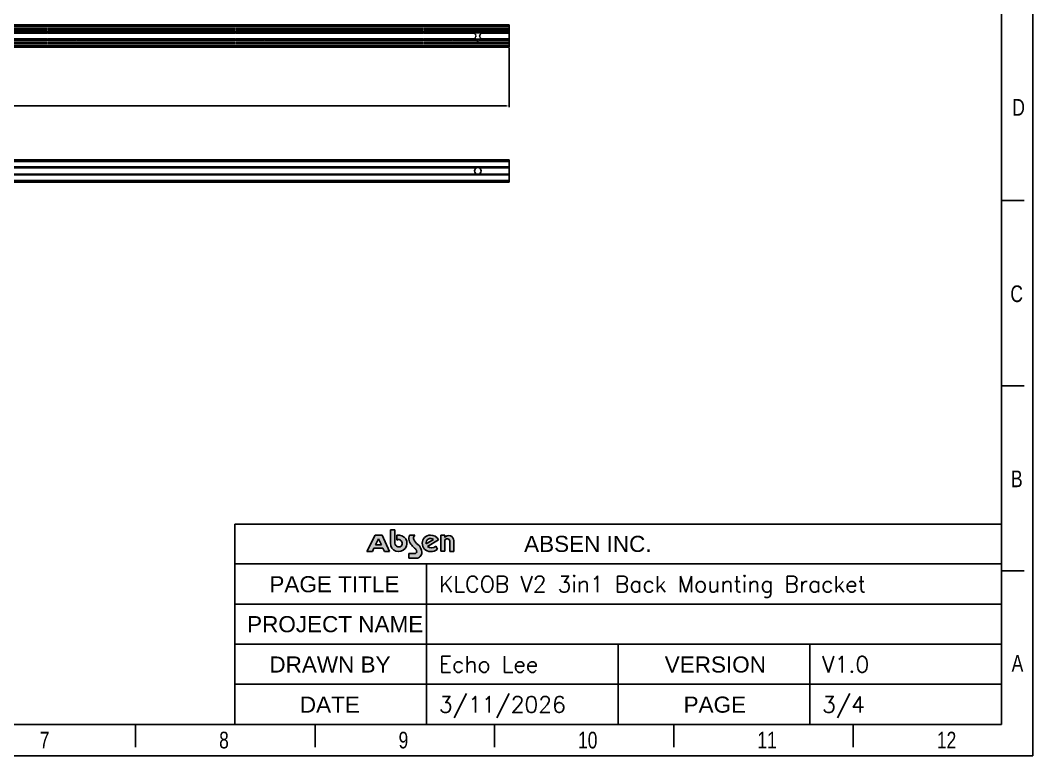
# Model space of a CAD drawing. Header units: millimetres. Extents: x 1927 to 14264, y 1863 to 5555.
# Drawn here: x 7986 to 8898, y 1863 to 2527 of the extents above; entities that cross this region are included whole.
import ezdxf

# ---------------------------------------------------------------- set-up
doc = ezdxf.new("R2010")
doc.units = ezdxf.units.MM
doc.linetypes.add('HIDDEN', pattern=[0.2, 0.1, -0.1])
for name, color, linetype in [('02___PRT_ALL_AXES', 7, 'Continuous'), ('03___PRT_ALL_CURVES', 7, 'Continuous'), ('DEFAULT_2', 8, 'HIDDEN'), ('DIM', 4, 'Continuous'), ('图框', 7, 'Continuous')]:
    doc.layers.add(name, color=color, linetype=linetype)
doc.styles.add('CKSTANDARD', font='arial.ttf')
doc.styles.add('Roamns', font='romans.shx')
doc.styles.get("Standard").update_dxf_attribs({"font": 'arial.ttf'})
doc.dimstyles.new('ISO-25', dxfattribs={"dimtxt": 2.5, "dimasz": 2.5, "dimexe": 1.25, "dimexo": 0.625, "dimtad": 1, "dimtxsty": 'Standard', "dimcen": 2.5, "dimadec": 0, "dimazin": 0, "dimtfac": 1, "dimtmove": 0, "dimatfit": 3, "dimfxl": 1, "dimarcsym": 0})

# ---------------------------------------------------------------- blocks, each defined once
blk = doc.blocks.new('A$C7F980674')
at = {"layer": 'DIM'}
h = blk.add_hatch(color=0, dxfattribs=at)
h.paths.add_polyline_path([(7.072382140899999e-05, 14.43823848652391), (17.54018542246194, 49.09321739150072), (32.43710042510065, 49.09321739150072), (48.55284257268067, 14.43823848652391), (37.85417935127042, 14.43823848652391), (34.52331861507264, 21.47508279329122), (15.18332810379797, 21.47508279329122), (11.78696234113886, 14.43823848652391)])
h.paths.add_polyline_path([(24.94748300875654, 41.70518833840833), (18.4432997739641, 28.22933563047082), (31.32622136492865, 28.22933563047082)], flags=16)
h = blk.add_hatch(color=0, dxfattribs=at)
edge = h.paths.add_edge_path()
edge.add_arc((102.73004367057, 13.90886456904809), 4.008224344635951, 268.9921655110325, 361.5919063077861)
edge.add_arc((99.15354010349256, 13.8520860173212), 7.585044519850372, 1.270112135883178, 51.07851824680055)
edge.add_arc((307.8846824545763, 226.7410586670685), 290.5958996836599, 223.1994758205292, 225.4213170999201, ccw=False)
edge.add_arc((110.0181443910987, 42.41204420301801), 20.20419257147762, 160.1829900287513, 226.2534819823607, ccw=False)
edge.add_line((91.01044081093276, 49.26161368391513), (102.8060160324094, 49.26161368391513))
edge.add_arc((108.2666153697937, 42.83305403733538), 8.434721350051746, 130.3455086857447, 201.7414345435993)
edge.add_arc((128.4138673179259, 54.80693761470138), 31.79540957994945, 208.3500157259416, 232.6470193688833)
edge.add_arc((94.72388420018251, 12.01322233724932), 22.67708241663319, 1.6072526751569853, 50.5832628822302, ccw=False)
edge.add_arc((105.8459691270836, 11.59352122360906), 11.59424323095258, -89.35383752252329, 5.224491977119385, ccw=False)
edge.add_line((105.9767223201925, 1.52956708916e-05), (89.85622180037899, 1.52956708916e-05))
edge.add_line((89.85622180037899, 1.52956708916e-05), (89.85622180037899, 9.9012602990897))
edge.add_line((89.85622180037899, 9.9012602990897), (102.6595425193372, 9.9012602990897))
edge = h.paths.add_edge_path()
edge.add_arc((171.7675726878224, 35.99111448746953), 5.592045124112526, 4.242312034283134, 157.3807249757778)
edge.add_line((166.6056627364887, 38.14184792619381), (166.6056627364887, 14.68336624098083))
edge.add_line((166.6056627364887, 14.68336624098083), (158.2999845909944, 14.68336624098083))
edge.add_line((158.2999845909944, 14.68336624098083), (158.2999845909944, 48.98261023246597))
edge.add_line((158.2999845909944, 48.98261023246597), (166.6056627364887, 48.98261023246597))
edge.add_line((166.6056627364887, 48.98261023246597), (166.6056627364887, 44.54051251930104))
edge.add_arc((175.059291137004, 37.22529775423028), 11.17927547709232, 0.8903209452371925, 139.1292395527885, ccw=False)
edge.add_line((186.2372169588634, 37.39900588159253), (186.2372169588634, 14.59949883442459))
edge.add_line((186.2372169588634, 14.59949883442459), (177.3442962794797, 14.59949883442459))
edge.add_line((177.3442962794797, 14.59949883442459), (177.3442962794797, 36.40478422593151))
edge = h.paths.add_edge_path(flags=16)
edge.add_arc((136.4442843357392, 32.77929143981055), 9.435952450654392, 49.48403791523462, 192.8465811329278)
edge.add_line((127.2445240183151, 30.68129030702039), (142.5744439341942, 39.9527384458579))
edge = h.paths.add_edge_path()
edge.add_arc((138.324037688988, 35.05001054707828), 12.98520101557842, 229.4306864689146, 313.987557062781)
edge.add_line((147.3422875163669, 25.70727992560023), (151.5778032950766, 19.0634939338488))
edge.add_arc((136.8676456241519, 38.39878950785715), 24.29490468469704, 268.4242694583239, 307.2636236800371, ccw=False)
edge.add_arc((136.1995790051587, 31.76485599069565), 17.65178410925637, 90, 269.99999999833244, ccw=False)
edge.add_arc((136.9909520029032, 31.53144809733931), 17.90269153484251, 25.559083157673115, 92.53353593303888, ccw=False)
edge.add_line((153.1417016008636, 39.25541415211593), (129.8788853118894, 25.18619552736891))
at = {"layer": '图框'}
h = blk.add_hatch(color=30, dxfattribs=at)
edge = h.paths.add_edge_path(flags=0)
edge.add_line((64.32187787050498, 49.15013919285958), (64.32187787050498, 38.7695952337333))
edge.add_arc((68.06519958705758, 31.86908890660379), 7.850442347056839, -179.99999999998067, 118.47852907585141, ccw=False)
edge.add_line((60.21475723999902, 31.86908890659288), (60.21475723999902, 60.55619218834499))
edge.add_line((60.21475723999902, 60.55619218834545), (50.38336833377252, 60.55619218834545))
edge.add_line((50.38336833377252, 60.55619218834545), (50.38336833377252, 31.86908890659334))
edge.add_arc((68.06519958705758, 31.86908890660379), 17.6818312532899, 180.0000000000095, 462.2222539588729)
at = {"layer": '图框', "color": 7, "linetype": 'Continuous'}
for p, q in [((7.072382140899999e-05, 14.43823848652391), (17.54018542246194, 49.09321739150072)), ((17.54018542246194, 49.09321739150072), (32.43710042510065, 49.09321739150072)), ((32.43710042510065, 49.09321739150072), (48.55284257268067, 14.43823848652391)), ((91.01044081093276, 49.26161368391513), (102.8060160324094, 49.26161368391513)), ((158.2999845909944, 48.98261023246597), (166.6056627364887, 48.98261023246597)), ((158.2999845909944, 14.68336624098083), (158.2999845909944, 48.98261023246597)), ((166.6056627364887, 48.98261023246597), (166.6056627364887, 44.54051251930104)), ((24.94748300875654, 41.70518833840833), (18.4432997739641, 28.22933563047082)), ((18.4432997739641, 28.22933563047082), (31.32622136492865, 28.22933563047082)), ((31.32622136492865, 28.22933563047082), (24.94748300875654, 41.70518833840833)), ((127.2445240183151, 30.68129030702039), (142.5744439341942, 39.9527384458579)), ((153.1417016008636, 39.25541415211593), (129.8788853118894, 25.18619552736891)), ((147.3422875163669, 25.70727992560023), (151.5778032950766, 19.0634939338488)), ((166.6056627364887, 38.14184792619381), (166.6056627364887, 14.68336624098083)), ((177.3442962794797, 14.59949883442459), (177.3442962794797, 36.40478422593151)), ((186.2372169588634, 37.39900588159253), (186.2372169588634, 14.59949883442459)), ((11.78696234113886, 14.43823848652391), (7.072382140899999e-05, 14.43823848652391)), ((15.18332810379797, 21.47508279329122), (11.78696234113886, 14.43823848652391)), ((34.52331861507264, 21.47508279329122), (15.18332810379797, 21.47508279329122)), ((37.85417935127042, 14.43823848652391), (34.52331861507264, 21.47508279329122)), ((48.55284257268067, 14.43823848652391), (37.85417935127042, 14.43823848652391)), ((89.85622180037899, 9.9012602990897), (102.6595425193372, 9.9012602990897)), ((89.85622180037899, 1.52956708916e-05), (89.85622180037899, 9.9012602990897)), ((105.9767223201925, 1.52956708916e-05), (89.85622180037899, 1.52956708916e-05)), ((166.6056627364887, 14.68336624098083), (158.2999845909944, 14.68336624098083)), ((186.2372169588634, 14.59949883442459), (177.3442962794797, 14.59949883442459))]:
    blk.add_line(p, q, dxfattribs=at)
at = {"layer": '图框', "color": 30}
for p, q in [((60.21475723999902, 60.55619218834545), (50.38336833377252, 60.55619218834545)), ((50.38336833377252, 60.55619218834545), (50.38336833377252, 31.86908890659288)), ((60.21475723999902, 31.86908890659288), (60.21475723999902, 60.55619218834545)), ((64.32187787050498, 49.15013919285047), (64.32187787050498, 38.76959523373262))]:
    blk.add_line(p, q, dxfattribs=at)
at = {"layer": '图框', "color": 30, "linetype": 'Continuous'}
for p, q in [((50.38336833377252, 60.55619218834545), (60.21475723999902, 60.55619218834545)), ((50.38336833377252, 31.86908890659288), (50.38336833377252, 60.55619218834545)), ((60.21475723999902, 60.55619218834545), (60.21475723999902, 31.86908890659288)), ((64.32187787050498, 38.76959523373262), (64.32187787050498, 49.15013919285047))]:
    blk.add_line(p, q, dxfattribs=at)
at = {"layer": '图框', "color": 30}
for radius, end in [(17.68183125329058, 102.2222539587313), (7.850442347058727, 118.4785290759734)]:
    blk.add_arc((68.06519958705758, 31.86908890660379), radius, 180, end, dxfattribs=at)
at = {"layer": '图框', "color": 30, "linetype": 'Continuous'}
for radius, end in [(17.68183125329058, 102.2222539587313), (7.850442347058727, 118.4785290759734)]:
    blk.add_arc((68.06519958705758, 31.86908890660379), radius, 180, end, dxfattribs=at)
at = {"layer": '图框', "color": 7, "linetype": 'Continuous'}
for centre, radius, start, end in [((110.0181443910987, 42.41204420301801), 20.20419257147762, 160.1829900287512, 226.2534819823607), ((108.2666153697937, 42.83305403733538), 8.434721350051746, 130.3455086857447, 201.7414345435993), ((136.1995790051587, 31.76485599069565), 17.65178410925637, 90, 269.9999999983326), ((136.9909520029032, 31.53144809733931), 17.90269153484251, 25.55908315767311, 92.53353593303889), ((175.059291137004, 37.22529775423028), 11.17927547709232, 0.890320945237155, 139.1292395527885), ((307.8846824545763, 226.7410586670685), 290.5958996836599, 223.1994758205292, 225.4213170999201), ((128.4138673179259, 54.80693761470138), 31.79540957994945, 208.3500157259416, 232.6470193688833), ((94.72388420018251, 12.01322233724932), 22.67708241663319, 1.607252675157019, 50.58326288223009), ((136.4442843357392, 32.77929143981055), 9.435952450654392, 49.48403791523462, 192.8465811329278), ((138.324037688988, 35.05001054707828), 12.98520101557842, 229.4306864689146, 313.987557062781), ((171.7675726878224, 35.99111448746953), 5.592045124112526, 4.242312034283134, 157.3807249757777), ((102.73004367057, 13.90886456904809), 4.008224344635951, 268.9921655110325, 1.591906307786035), ((99.15354010349256, 13.8520860173212), 7.585044519850372, 1.270112135883178, 51.07851824680055), ((105.8459691270836, 11.59352122360906), 11.59424323095258, 270.6461624774767, 5.224491977119398), ((136.8676456241519, 38.39878950785715), 24.29490468469704, 268.4242694583239, 307.2636236800372)]:
    blk.add_arc(centre, radius, start, end, dxfattribs=at)
blk = doc.blocks.new('standard template')
for p, q in [((37811.52914023175, 14517.39703184522), (37408.77739021767, 14517.39703184522)), ((37811.52914023175, 11245.03906297615), (37408.77739021767, 11245.03906297615)), ((23856.97153506272, 8795.713564875037), (37408.778564428, 8795.713564875037)), ((23856.97153506272, 8093.130701303396), (37408.778564428, 8093.130701303396)), ((27245.81191601179, 8093.130701303396), (27245.81191601179, 5254.107439613468)), ((37811.52914023175, 7972.681094107501), (37408.77739021767, 7972.681094107501)), ((23856.97153506272, 7383.374122341703), (37408.778564428, 7383.374122341703)), ((23856.97153506272, 6673.618568779083), (37408.778564428, 6673.618568779083)), ((30632.87504974536, 6673.618568779083), (30632.87504974536, 5254.107522819249)), ((34020.82680708668, 6673.618568779084), (34020.82689442195, 5254.107606046864)), ((23856.97153506272, 5963.863516895812), (37408.778564428, 5963.863516895812)), ((456.3043263761064, 5254.106781508859), (37408.77739021767, 5254.107689274438)), ((22104.21088966208, 4851.355031494943), (22104.21088966208, 5254.106781508859)), ((25275.88092102688, 4851.355031494943), (25275.88092102688, 5254.106781508859)), ((28447.55095239169, 4851.355031494943), (28447.55095239169, 5254.106781508859)), ((31619.22098375725, 4851.355031494943), (31619.22098375725, 5254.106781508859)), ((34790.89101512246, 4851.355031494943), (34790.89101512246, 5254.106781508859))]:
    blk.add_line(p, q)
at = {"color": 7}
for p, q in [((23856.97153506272, 8795.713564875037), (23856.97153506272, 5963.862502516924)), ((28855.9334232351, 8795.71354967167), (31733.56329402495, 8795.71354967167)), ((23856.97036085204, 5963.862847771017), (23856.97036085204, 5254.106781508859))]:
    blk.add_line(p, q, dxfattribs=at)
blk.add_lwpolyline([(37962.56104648763, 4700.323125238685), (-97.47932989458059, 4700.323125238685), (-97.47932989458059, 30879.18687618916), (37962.56104648763, 30879.18687618916)], close=True)
blk.add_lwpolyline([(456.3043263761064, 6673.618914033166), (456.3043263761064, 5963.862847771017), (456.3043263761064, 5254.106781508859), (456.3043263761064, 30225.88892618673), (37408.77739021536, 30225.88892618673), (37408.77739021536, 5254.106781508857)], dxfattribs=at)
at = {"color": 0, "xscale": 8.255519999999997, "yscale": 8.255519999999997, "zscale": 8.255519999999997}
blk.add_blockref('A$C7F980674', (26192.34157000923, 8194.850301169268), dxfattribs=at)
at = {"style": 'CKSTANDARD', "width": 0.75}
for s, p in [('D', (37601.3880426126, 16019.82806064472)), ('C', (37566.68859191013, 12723.38024393472)), ('B', (37578.25507547724, 9450.065394360612)), ('A', (37589.82155904549, 6188.317028351992)), ('7', (20409.10065248676, 4830.398885600231)), ('8', (23580.77068385195, 4830.398885600231)), ('9', (26752.44071521712, 4830.398885600231)), ('10', (29924.11074658232, 4830.398885600231)), ('11', (33095.7807779475, 4830.398885600231)), ('12', (36267.45080931267, 4830.398885600231))]:
    blk.add_text(s, height=294.7531236609044, dxfattribs=at).set_placement(p)
at = {"char_height": 284.520887302088, "attachment_point": 1, "style": 'Roamns'}
for s, insert, width in [('{\\fArial|b0|i0|c0|p34;ABSEN INC.}', (28971.93233673383, 8589.519935694101), 3912.014128152973), ('{\\fArial|b0|i0|c0|p34;PAGE TITLE}', (24469.27002041139, 7876.177268086687), 3912.014128152973), ('{\\fArial|b0|i0|c0|p34;PROJECT NAME}', (24075.34686825149, 7170.007803169789), 3305.733494093198), ('{\\fArial|b0|i0|c0|p34;DRAWN BY}', (24469.27002041139, 6456.665135562374), 3912.014128152973), ('{\\fArial|b0|i0|c0|p34;VERSION}', (31457.34323196745, 6456.665135562374), 3912.014128152973), ('{\\fArial|b0|i0|c0|p34;DATE}', (25007.6770378442, 5746.910083679103), 3912.014128152973), ('{\\fArial|b0|i0|c0|p34;PAGE}', (31790.67484066828, 5746.909612582457), 3912.014128152973)]:
    blk.add_mtext(s, dxfattribs=dict(at, insert=insert, width=width))
at = {"style": 'Roamns'}
for tag, p in [('PAGE_NAME', (27465.9633492592, 7593.658508723252)), ('PROJECT_NAME', (27465.9633492592, 6883.902955160633)), ('DRAWN_NAME', (27465.9633492592, 6174.147903277361)), ('VERSION', (34240.97828400169, 6174.147903277361)), ('SELECT_DATA', (27465.9633492592, 5464.391825995019)), ('PAGE_NUMBER', (34240.97828400169, 5464.391992428408))]:
    blk.add_attdef(tag, p, '', height=284.520887302088, dxfattribs=at)
blk = doc.blocks.new('*D407')
at = {"color": 0, "lineweight": -2, "transparency": 16777216}
for p, q in [((7430.055083500552, 2501.732643467871), (7430.055083500552, 2448.047182377481)), ((8426.555083500552, 2501.732643467871), (8426.555083500552, 2448.047182377481)), ((7432.555083500552, 2449.297182377481), (8424.055083500552, 2449.297182377481))]:
    blk.add_line(p, q, dxfattribs=at)
at = {"color": 0, "transparency": 16777216}
for points in [[(7432.555083500552, 2449.713849044148), (7432.555083500552, 2448.880515710815), (7430.055083500552, 2449.297182377481)], [(8424.055083500552, 2449.713849044148), (8424.055083500552, 2448.880515710815), (8426.555083500552, 2449.297182377481)]]:
    blk.add_solid(points, dxfattribs=at)
at = {"layer": 'Defpoints', "color": 0, "transparency": 16777216}
for p in [(7430.055083500552, 2502.357643467871), (8426.555083500552, 2502.357643467871), (8426.555083500552, 2449.297182377481)]:
    blk.add_point(p, dxfattribs=at)
at = {"color": 0, "transparency": 16777216, "insert": (7928.305083500552, 2451.424569826321), "char_height": 2.5, "attachment_point": 5}
blk.add_mtext('996,5', dxfattribs=at)
blk = doc.blocks.new('ryutj')
at = {"color": 30, "linetype": 'Continuous', "true_color": 0xf26722}
for p, q in [((6005.127994586981, 3076.574726889958), (7001.627994586981, 3076.574726889958)), ((6005.127994586981, 3075.074726889958), (7001.627994586981, 3075.074726889958)), ((7001.627994586981, 3056.574726889958), (7001.627994586981, 3076.574726889958)), ((6005.127994586981, 3070.174726889958), (7001.627994586981, 3070.174726889958)), ((6005.127994586981, 3069.674726889958), (7001.627994586981, 3069.674726889958)), ((7001.627994586981, 3069.414066718158), (6974.39657568318, 3069.414066718158)), ((6005.127994586981, 3063.474726889957), (7001.627994586981, 3063.474726889957)), ((6005.127994586981, 3062.974726889957), (7001.627994586981, 3062.974726889957)), ((6005.127994586981, 3058.074726889958), (7001.627994586981, 3058.074726889958)), ((6005.127994586981, 3056.574726889958), (7001.627994586981, 3056.574726889958)), ((7001.627994586981, 3063.735387061759), (6974.39657568318, 3063.735387061759))]:
    blk.add_line(p, q, dxfattribs=at)
at = {"layer": '02___PRT_ALL_AXES', "color": 30, "linetype": 'Continuous', "true_color": 0xf26722}
for p, q in [((6972.45941349078, 3069.414066718158), (6023.89657568318, 3069.414066718158)), ((6972.45941349078, 3063.735387061759), (6023.89657568318, 3063.735387061759))]:
    blk.add_line(p, q, dxfattribs=at)
blk.add_circle((6973.42799458698, 3066.574726889958), 3, dxfattribs=at)
blk = doc.blocks.new('rsgd')
at = {"color": 30, "linetype": 'Continuous', "true_color": 0xf26722}
for p, q in [((6005.127994586981, 3198.268922319552), (7001.627994586981, 3198.268922319552)), ((6005.127994586981, 3196.768922319552), (7001.627994586981, 3196.768922319552)), ((7001.627994586981, 3178.268922319552), (7001.627994586981, 3198.268922319552)), ((6005.127994586981, 3191.868922319552), (7001.627994586981, 3191.868922319552)), ((6005.127994586981, 3191.368922319552), (7001.627994586981, 3191.368922319552)), ((7001.627994586981, 3191.108262147753), (6005.127994586981, 3191.108262147753)), ((7001.627994586981, 3185.429582491251), (6005.127994586981, 3185.429582491251)), ((6005.127994586981, 3185.168922319552), (7001.627994586981, 3185.168922319552)), ((6005.127994586981, 3184.668922319552), (7001.627994586981, 3184.668922319552)), ((6005.127994586981, 3179.768922319552), (7001.627994586981, 3179.768922319552)), ((6005.127994586981, 3178.268922319552), (7001.627994586981, 3178.268922319552))]:
    blk.add_line(p, q, dxfattribs=at)
at = {"layer": '02___PRT_ALL_AXES', "color": 30, "linetype": 'HIDDEN', "true_color": 0xf26722}
for p, q in [((6973.42799458698, 3194.829582491253), (6005.127994586981, 3194.829582491253)), ((6969.269870009681, 3197.768922319552), (6968.884867910281, 3197.768922319552)), ((6968.884867910281, 3196.468922319553), (6968.884867910281, 3197.768922319552)), ((7001.42799458698, 3196.468922319553), (6968.884867910281, 3196.468922319553)), ((6969.269870009681, 3198.268922319552), (6997.269870009681, 3198.268922319552)), ((6969.269870009681, 3197.768922319552), (6969.269870009681, 3198.268922319552)), ((6977.586119164181, 3197.768922319552), (6977.586119164181, 3198.268922319552)), ((6997.269870009681, 3197.768922319552), (6977.586119164181, 3197.768922319552)), ((6977.971121263581, 3196.468922319553), (6977.971121263581, 3197.768922319552)), ((6996.884867910281, 3196.468922319553), (6996.884867910281, 3197.768922319552)), ((6997.269870009681, 3197.768922319552), (6997.269870009681, 3198.268922319552)), ((6005.127994586981, 3192.168922319552), (6978.13842443358, 3192.168922319552)), ((6972.45941349078, 3184.368922319552), (6023.89657568318, 3184.368922319552)), ((6970.42799458698, 3190.768922319552), (6970.42799458698, 3192.168922319552)), ((6970.42799458698, 3184.368922319552), (6970.42799458698, 3185.768922319552)), ((6976.427974071981, 3184.368922319552), (6974.39657568318, 3184.368922319552)), ((6976.42799458698, 3190.768922319552), (6976.42799458698, 3192.168922319552)), ((6976.42799458698, 3184.368922319552), (6976.42799458698, 3185.768922319552))]:
    blk.add_line(p, q, dxfattribs=at)
for centre, major_axis, start_param, end_param in [((6973.42799458698, 3189.329582491253), (5.5, 0), 6.8256443823, 8.8823188856), ((6973.42799458698, 3187.208262147753), (0, 5.5), -0.4465596296, 0.4465596296), ((6973.42799458698, 3187.208262147753), (5.5, 0), 1.218144051, 1.9234486026), ((6973.42799458698, 3187.208262147753), (3, 0), -1.8995464777, -1.2420461759), ((6973.42799458698, 3187.208262147753), (0, 3), -3.1415926536, -2.8128425027)]:
    blk.add_ellipse(centre, major_axis=major_axis, ratio=1, start_param=start_param, end_param=end_param, dxfattribs=at)
for points, knots in [([(6970.42799849798, 3185.768926122153), (6970.428065366881, 3185.768990893652), (6970.428285937181, 3185.769293442552), (6970.428839222381, 3185.769921245752), (6970.429723090081, 3185.771003022151), (6970.431634577481, 3185.773285334752), (6970.43490024558, 3185.777215435053), (6970.439881633381, 3185.783195976952), (6970.446253869681, 3185.790861215153), (6970.45400171958, 3185.800188899653), (6970.463102273181, 3185.811158876353), (6970.477868653981, 3185.828983874853), (6970.499480575881, 3185.855147220052), (6970.529013831381, 3185.891054046353), (6970.56313065318, 3185.932756309652), (6970.601498219781, 3185.979956359652), (6970.64377157608, 3186.032348130952), (6970.707131115981, 3186.111567018152), (6970.793585918281, 3186.221348405052), (6970.903985784181, 3186.365257213352), (6971.02165783368, 3186.523987577353), (6971.14384049448, 3186.696360588452), (6971.26762929588, 3186.881690724853), (6971.389684379281, 3187.079831516252), (6971.50590708128, 3187.291115111853), (6971.610928124281, 3187.516175702453), (6971.697345471581, 3187.755496714452), (6971.75576009078, 3188.007905796352), (6971.769682191781, 3188.181721276353), (6971.769682191781, 3188.268922319552)], [0, 0, 0, 0, 9.665309999999999e-05, 0.0003865719, 0.0008697505, 0.0015461832, 0.0034778014, 0.006174495899999999, 0.009627152199999999, 0.0138266531, 0.0187636688, 0.0244252399, 0.0378580014, 0.0539955615, 0.0726938546, 0.0937966369, 0.1171467218, 0.14258575, 0.1991125975, 0.2622201268, 0.3308879349, 0.4042417549, 0.4815569681, 0.5622355915999999, 0.6457803259, 0.7317782159999999, 0.8198353705, 0.9094667865, 1, 1, 1, 1]), ([(6971.769682191781, 3188.268922319552), (6971.769682191781, 3188.356125969252), (6971.75575942728, 3188.529946807152), (6971.69734299528, 3188.782361091853), (6971.610920318881, 3189.021680087253), (6971.50590495128, 3189.246736957153), (6971.389682032481, 3189.458010984252), (6971.267633035081, 3189.656148103453), (6971.143847215681, 3189.841476753652), (6971.02166241588, 3190.013849032053), (6970.90399035128, 3190.172581747152), (6970.79358927298, 3190.316492165852), (6970.707133559781, 3190.426274568152), (6970.64377363628, 3190.505494026353), (6970.601499841281, 3190.557886122053), (6970.563132098081, 3190.605086724252), (6970.52901482058, 3190.646789247552), (6970.499481352981, 3190.682696595153), (6970.47786913348, 3190.708860180252), (6970.463102565381, 3190.726685355952), (6970.454002029881, 3190.737655408953), (6970.44625412478, 3190.746983166053), (6970.439881726281, 3190.754648538452), (6970.434900273481, 3190.760629167253), (6970.43163458858, 3190.764559206953), (6970.429723250881, 3190.766841537052), (6970.428839272581, 3190.767923185553), (6970.42828615928, 3190.768551238652), (6970.428065337981, 3190.768853606352), (6970.42799853028, 3190.768918485652)], [0, 0, 0, 0, 0.09053592460000001, 0.1801702441, 0.2682272379, 0.3542224401, 0.4377640834000001, 0.5184398479, 0.5957545811, 0.6691086773, 0.737777375, 0.8008857318000001, 0.8574129564, 0.8828522035999999, 0.9062024095000001, 0.9273054043000001, 0.9460039276000001, 0.9621415566, 0.9755745796999999, 0.9812362109999999, 0.9861731719, 0.9903727173000001, 0.9938254787, 0.9965222407, 0.9984537953, 0.9991301951999999, 0.999613374, 0.9999033145999999, 1, 1, 1, 1]), ([(6976.42799062908, 3190.768918471153), (6976.428057480481, 3190.768983216452), (6976.42751138138, 3190.768365352953), (6976.42727252948, 3190.768042120952), (6976.42621061928, 3190.766787883853), (6976.424407379281, 3190.764610436652), (6976.421061176881, 3190.760602344553), (6976.416118519881, 3190.754659293652), (6976.40973134158, 3190.746979570653), (6976.401988864681, 3190.737657085552), (6976.39288637778, 3190.726685275253), (6976.378120691381, 3190.708860919452), (6976.35650823458, 3190.682696984053), (6976.32697501208, 3190.646790211553), (6976.29285798908, 3190.605087677552), (6976.25449030118, 3190.557887476052), (6976.21221680328, 3190.505495530653), (6976.14885700438, 3190.426276292352), (6976.062401541781, 3190.316494005952), (6975.95200009588, 3190.172583571153), (6975.83432726398, 3190.013850449752), (6975.71214239948, 3189.841476680052), (6975.588355162281, 3189.656147428852), (6975.46630606968, 3189.458009298953), (6975.350083253281, 3189.246734912553), (6975.24506816798, 3189.021678464953), (6975.15864594718, 3188.782360115752), (6975.100229675881, 3188.529946466153), (6975.086306982181, 3188.356125886752), (6975.086306982181, 3188.268922319552)], [0, 0, 0, 0, 9.66211e-05, 0.000386517, 0.0008696925, 0.0015461521, 0.0034778275, 0.0061744902, 0.0096270948, 0.0138265953, 0.018763692, 0.0244253026, 0.0378580844, 0.0539957411, 0.07269412559999999, 0.0937969824, 0.1171471355, 0.1425862491, 0.1991134047, 0.2622217065, 0.3308907784, 0.4042453607, 0.4815605407, 0.5622367122999999, 0.6457784321, 0.7317734368000001, 0.8198300284000001, 0.9094641609, 1, 1, 1, 1]), ([(6975.086306982181, 3188.268922319552), (6975.086306982181, 3188.181721385652), (6975.100229048581, 3188.007906118053), (6975.158643492181, 3187.755497360553), (6975.24506068548, 3187.516176767753), (6975.350081381881, 3187.291116475652), (6975.466303998181, 3187.079832930152), (6975.58835895738, 3186.881691510353), (6975.71214883098, 3186.696360876253), (6975.83433167268, 3186.523986481352), (6975.952004548681, 3186.365255557052), (6976.06240489688, 3186.221346562452), (6976.14885951298, 3186.111565167752), (6976.21221897778, 3186.032346506452), (6976.254492010581, 3185.979954891252), (6976.29285951388, 3185.932755255253), (6976.326976083981, 3185.891052993853), (6976.356509077181, 3185.855146738353), (6976.37812123848, 3185.828983063853), (6976.392886718781, 3185.811158900353), (6976.40198920488, 3185.800187176752), (6976.40973163018, 3185.790864770252), (6976.41611865288, 3185.783185180253), (6976.42106122718, 3185.777242237353), (6976.42440739668, 3185.773234100352), (6976.426210755981, 3185.771056689053), (6976.427272590481, 3185.769802313753), (6976.42751160928, 3185.769479295952), (6976.428057447681, 3185.768861301853), (6976.427990688981, 3185.768926109053)], [0, 0, 0, 0, 0.0905330991, 0.1801644102, 0.2682214103, 0.3542190968, 0.4377637535, 0.5184425729, 0.5957581451, 0.6691124572, 0.7377806965000001, 0.8008882718000001, 0.8574151025, 0.8828539844, 0.9062040031, 0.927306651, 0.9460047981999999, 0.9621423806, 0.9755749049, 0.9812364406999999, 0.9861735779999999, 0.9903730415, 0.9938255456999999, 0.9965221336, 0.9984538479999999, 0.9991303407, 0.9996135212, 0.9999034031999999, 1, 1, 1, 1])]:
    blk.add_open_spline(points, degree=3, knots=knots, dxfattribs=at)
at = {"layer": '03___PRT_ALL_CURVES', "color": 30, "linetype": 'HIDDEN', "true_color": 0xf26722}
blk.add_line((7001.628038288281, 3198.268922319552), (6996.67799458698, 3198.268922319552), dxfattribs=at)
at = {"layer": 'DEFAULT_2', "color": 30, "linetype": 'HIDDEN', "true_color": 0xf26722}
for p, q in [((7001.627994586981, 3193.768922319552), (6005.127994586981, 3193.768922319552)), ((6973.42799458698, 3196.468922319553), (6053.92799458698, 3196.468922319553)), ((6969.269870009681, 3197.768922319552), (6058.086119164181, 3197.768922319552)), ((6906.627994586981, 3198.268922319552), (6906.627994586981, 3198.168922319552)), ((6906.627994586981, 3198.168922319552), (6908.85924458698, 3198.168922319552)), ((6906.99986958698, 3198.268922319552), (6906.99986958698, 3198.168922319552)), ((6907.433723783181, 3198.268922319552), (6907.433723783181, 3198.168922319552)), ((6907.74361958698, 3198.268922319552), (6907.74361958698, 3198.168922319552)), ((6908.363411194481, 3198.268922319552), (6908.363411194481, 3198.168922319552)), ((6908.85924458698, 3198.268922319552), (6908.85924458698, 3198.168922319552)), ((6909.35507797938, 3198.268922319552), (6909.35507797938, 3198.168922319552)), ((6909.35507797938, 3198.168922319552), (6911.586327802081, 3198.168922319552)), ((6909.726952802081, 3198.268922319552), (6909.726952802081, 3198.168922319552)), ((6911.586327802081, 3198.268922319552), (6911.586327802081, 3198.168922319552)), ((6912.08216137188, 3198.268922319552), (6912.08216137188, 3198.168922319552)), ((6912.08216137188, 3198.168922319552), (6914.49934851718, 3198.168922319552)), ((6912.14414030208, 3198.268922319552), (6912.14414030208, 3198.168922319552)), ((6912.26809887188, 3198.268922319552), (6912.26809887188, 3198.168922319552)), ((6912.454036371881, 3198.268922319552), (6912.454036371881, 3198.168922319552)), ((6912.516015302081, 3198.268922319552), (6912.516015302081, 3198.168922319552)), ((6912.63997351718, 3198.268922319552), (6912.63997351718, 3198.168922319552)), ((6912.76393208698, 3198.268922319552), (6912.76393208698, 3198.168922319552)), ((6912.82591101718, 3198.268922319552), (6912.82591101718, 3198.168922319552)), ((6913.073828156681, 3198.268922319552), (6913.073828156681, 3198.168922319552)), ((6913.63164065668, 3198.268922319552), (6913.63164065668, 3198.168922319552)), ((6913.879557086981, 3198.268922319552), (6913.879557086981, 3198.168922319552)), ((6913.941536017181, 3198.268922319552), (6913.941536017181, 3198.168922319552)), ((6914.065494586981, 3198.268922319552), (6914.065494586981, 3198.168922319552)), ((6914.127473517181, 3198.268922319552), (6914.127473517181, 3198.168922319552)), ((6914.18945315668, 3198.268922319552), (6914.18945315668, 3198.168922319552)), ((6914.43736958698, 3198.268922319552), (6914.43736958698, 3198.168922319552)), ((6914.49934851718, 3198.268922319552), (6914.49934851718, 3198.168922319552)), ((6914.995182086981, 3198.268922319552), (6914.995182086981, 3198.168922319552)), ((6914.995182086981, 3198.168922319552), (6917.47434851718, 3198.168922319552)), ((6915.057161017181, 3198.268922319552), (6915.057161017181, 3198.168922319552)), ((6915.127994586981, 3198.268922319552), (6915.127994586981, 3198.068922319553)), ((6915.127994586981, 3198.068922319553), (6917.377994586981, 3198.068922319553)), ((6915.18111958698, 3198.268922319552), (6915.18111958698, 3198.168922319552)), ((6915.19049458878, 3198.268922319552), (6915.19049458878, 3198.068922319553)), ((6915.252994590681, 3198.268922319552), (6915.252994590681, 3198.068922319553)), ((6915.315494586981, 3198.268922319552), (6915.315494586981, 3198.068922319553)), ((6915.36705708698, 3198.268922319552), (6915.36705708698, 3198.168922319552)), ((6915.42903601718, 3198.268922319552), (6915.42903601718, 3198.168922319552)), ((6915.44049457948, 3198.268922319552), (6915.44049457948, 3198.068922319553)), ((6915.502994586981, 3198.268922319552), (6915.502994586981, 3198.068922319553)), ((6915.55299458698, 3198.268922319552), (6915.55299458698, 3198.168922319552)), ((6915.62799460188, 3198.268922319552), (6915.62799460188, 3198.068922319553)), ((6915.676953156681, 3198.268922319552), (6915.676953156681, 3198.168922319552)), ((6915.738932086981, 3198.268922319552), (6915.738932086981, 3198.168922319552)), ((6915.752994572081, 3198.268922319552), (6915.752994572081, 3198.068922319553)), ((6915.81549460188, 3198.268922319552), (6915.81549460188, 3198.068922319553)), ((6915.986848517181, 3198.268922319552), (6915.986848517181, 3198.168922319552)), ((6916.002994557181, 3198.268922319552), (6916.002994557181, 3198.068922319553)), ((6916.065494586981, 3198.268922319552), (6916.065494586981, 3198.068922319553)), ((6916.127994616781, 3198.268922319552), (6916.127994616781, 3198.068922319553)), ((6916.190494557181, 3198.268922319552), (6916.190494557181, 3198.068922319553)), ((6916.315494616781, 3198.268922319552), (6916.315494616781, 3198.068922319553)), ((6916.377994557181, 3198.268922319552), (6916.377994557181, 3198.068922319553)), ((6916.440494586981, 3198.268922319552), (6916.440494586981, 3198.068922319553)), ((6916.48268208698, 3198.268922319552), (6916.48268208698, 3198.168922319552)), ((6916.502994616781, 3198.268922319552), (6916.502994616781, 3198.068922319553)), ((6916.69049452738, 3198.268922319552), (6916.69049452738, 3198.068922319553)), ((6916.730598517181, 3198.268922319552), (6916.730598517181, 3198.168922319552)), ((6916.75299464658, 3198.268922319552), (6916.75299464658, 3198.068922319553)), ((6916.792578156681, 3198.268922319552), (6916.792578156681, 3198.168922319552)), ((6916.87799452738, 3198.268922319552), (6916.87799452738, 3198.068922319553)), ((6916.916536017181, 3198.268922319552), (6916.916536017181, 3198.168922319552)), ((6916.94049464658, 3198.268922319552), (6916.94049464658, 3198.068922319553)), ((6917.002994586981, 3198.268922319552), (6917.002994586981, 3198.068922319553)), ((6917.04049458698, 3198.268922319552), (6917.04049458698, 3198.168922319552)), ((6917.06549452738, 3198.268922319552), (6917.06549452738, 3198.068922319553)), ((6917.10247351718, 3198.268922319552), (6917.10247351718, 3198.168922319552)), ((6917.12799464658, 3198.268922319552), (6917.12799464658, 3198.068922319553)), ((6917.190494586981, 3198.268922319552), (6917.190494586981, 3198.068922319553)), ((6917.25299452738, 3198.268922319552), (6917.25299452738, 3198.068922319553)), ((6917.28841101718, 3198.268922319552), (6917.28841101718, 3198.168922319552)), ((6917.31549464658, 3198.268922319552), (6917.31549464658, 3198.068922319553)), ((6917.377994586981, 3198.268922319552), (6917.377994586981, 3198.068922319553)), ((6917.41236958698, 3198.268922319552), (6917.41236958698, 3198.168922319552)), ((6917.47434851718, 3198.268922319552), (6917.47434851718, 3198.168922319552)), ((6917.97018208698, 3198.268922319552), (6917.97018208698, 3198.168922319552)), ((6917.97018208698, 3198.168922319552), (6920.263411726481, 3198.168922319552)), ((6918.34205708698, 3198.268922319552), (6918.34205708698, 3198.168922319552)), ((6919.457682086981, 3198.268922319552), (6919.457682086981, 3198.168922319552)), ((6919.519661726481, 3198.268922319552), (6919.519661726481, 3198.168922319552)), ((6919.70559922648, 3198.268922319552), (6919.70559922648, 3198.168922319552)), ((6919.767577447481, 3198.268922319552), (6919.767577447481, 3198.168922319552)), ((6919.82955708698, 3198.268922319552), (6919.82955708698, 3198.168922319552)), ((6919.89153672648, 3198.268922319552), (6919.89153672648, 3198.168922319552)), ((6920.01549458698, 3198.268922319552), (6920.01549458698, 3198.168922319552)), ((6920.20143208698, 3198.268922319552), (6920.20143208698, 3198.168922319552)), ((6920.263411726481, 3198.268922319552), (6920.263411726481, 3198.168922319552)), ((6920.877994467781, 3198.268922319552), (6920.877994467781, 3198.068922319553)), ((6920.877994467781, 3198.068922319553), (6921.190494348581, 3198.068922319553)), ((6921.190494348581, 3198.268922319552), (6921.190494348581, 3198.068922319553)), ((6921.690494586981, 3198.268922319552), (6921.690494586981, 3198.068922319553)), ((6921.690494586981, 3198.068922319553), (6923.440494348581, 3198.068922319553)), ((6922.00299482538, 3198.268922319552), (6922.00299482538, 3198.068922319553)), ((6922.127994348581, 3198.268922319552), (6922.127994348581, 3198.068922319553)), ((6922.315494348581, 3198.268922319552), (6922.315494348581, 3198.068922319553)), ((6922.56549482538, 3198.268922319552), (6922.56549482538, 3198.068922319553)), ((6922.815494586981, 3198.268922319552), (6922.815494586981, 3198.068922319553)), ((6922.94049482538, 3198.268922319552), (6922.94049482538, 3198.068922319553)), ((6923.002994586981, 3198.268922319552), (6923.002994586981, 3198.068922319553)), ((6923.065494348581, 3198.268922319552), (6923.065494348581, 3198.068922319553)), ((6923.12799482538, 3198.268922319552), (6923.12799482538, 3198.068922319553)), ((6923.190494586981, 3198.268922319552), (6923.190494586981, 3198.068922319553)), ((6923.31549482538, 3198.268922319552), (6923.31549482538, 3198.068922319553)), ((6923.377994586981, 3198.268922319552), (6923.377994586981, 3198.068922319553)), ((6923.440494348581, 3198.268922319552), (6923.440494348581, 3198.068922319553)), ((6923.73424458698, 3198.268922319552), (6923.73424458698, 3198.168922319552)), ((6923.73424458698, 3198.168922319552), (6926.21341172648, 3198.168922319552)), ((6924.106119586981, 3198.268922319552), (6924.106119586981, 3198.168922319552)), ((6924.72591172648, 3198.268922319552), (6924.72591172648, 3198.168922319552)), ((6924.97382744748, 3198.268922319552), (6924.97382744748, 3198.168922319552)), ((6925.221744586981, 3198.268922319552), (6925.221744586981, 3198.168922319552)), ((6925.841536726481, 3198.268922319552), (6925.841536726481, 3198.168922319552)), ((6926.21341172648, 3198.268922319552), (6926.21341172648, 3198.168922319552)), ((6926.70924458698, 3198.268922319552), (6926.70924458698, 3198.168922319552)), ((6926.70924458698, 3198.168922319552), (6928.940494586981, 3198.168922319552)), ((6926.771224226481, 3198.268922319552), (6926.771224226481, 3198.168922319552)), ((6926.83320244748, 3198.268922319552), (6926.83320244748, 3198.168922319552)), ((6926.940494586981, 3198.268922319552), (6926.940494586981, 3198.068922319553)), ((6926.940494586981, 3198.068922319553), (6927.690494586981, 3198.068922319553)), ((6927.081119586981, 3198.268922319552), (6927.081119586981, 3198.168922319552)), ((6927.205077447481, 3198.268922319552), (6927.205077447481, 3198.168922319552)), ((6927.315494586981, 3198.268922319552), (6927.315494586981, 3198.068922319553)), ((6927.32903672648, 3198.268922319552), (6927.32903672648, 3198.168922319552)), ((6927.39101494748, 3198.268922319552), (6927.39101494748, 3198.168922319552)), ((6927.690494586981, 3198.268922319552), (6927.690494586981, 3198.068922319553)), ((6927.700911726481, 3198.268922319552), (6927.700911726481, 3198.168922319552)), ((6927.76288994748, 3198.268922319552), (6927.76288994748, 3198.168922319552)), ((6927.948827447481, 3198.268922319552), (6927.948827447481, 3198.168922319552)), ((6928.010807086981, 3198.268922319552), (6928.010807086981, 3198.168922319552)), ((6928.25872422648, 3198.268922319552), (6928.25872422648, 3198.168922319552)), ((6928.38268208698, 3198.268922319552), (6928.38268208698, 3198.168922319552)), ((6928.44466172648, 3198.268922319552), (6928.44466172648, 3198.168922319552)), ((6928.56861958698, 3198.268922319552), (6928.56861958698, 3198.168922319552)), ((6928.630599226481, 3198.268922319552), (6928.630599226481, 3198.168922319552)), ((6928.754557086981, 3198.268922319552), (6928.754557086981, 3198.168922319552)), ((6928.878514947481, 3198.268922319552), (6928.878514947481, 3198.168922319552)), ((6928.940494586981, 3198.268922319552), (6928.940494586981, 3198.168922319552)), ((6932.411328865981, 3198.268922319552), (6932.411328865981, 3198.168922319552)), ((6932.411328865981, 3198.168922319552), (6933.52695386598, 3198.168922319552)), ((6932.59726636598, 3198.268922319552), (6932.59726636598, 3198.168922319552)), ((6933.341016365981, 3198.268922319552), (6933.341016365981, 3198.168922319552)), ((6933.52695386598, 3198.268922319552), (6933.52695386598, 3198.168922319552)), ((6936.99778530788, 3198.268922319552), (6936.99778530788, 3198.168922319552)), ((6936.99778530788, 3198.168922319552), (6939.47695386598, 3198.168922319552)), ((6937.369660307881, 3198.268922319552), (6937.369660307881, 3198.168922319552)), ((6939.10507886598, 3198.268922319552), (6939.10507886598, 3198.168922319552)), ((6939.47695386598, 3198.268922319552), (6939.47695386598, 3198.168922319552)), ((6939.97278530788, 3198.268922319552), (6939.97278530788, 3198.168922319552)), ((6939.97278530788, 3198.168922319552), (6942.38997280788, 3198.168922319552)), ((6940.03476636598, 3198.268922319552), (6940.03476636598, 3198.168922319552)), ((6940.158722807881, 3198.268922319552), (6940.158722807881, 3198.168922319552)), ((6940.344660307881, 3198.268922319552), (6940.344660307881, 3198.168922319552)), ((6940.40664136598, 3198.268922319552), (6940.40664136598, 3198.168922319552)), ((6940.53059780788, 3198.268922319552), (6940.53059780788, 3198.168922319552)), ((6940.65455708698, 3198.268922319552), (6940.65455708698, 3198.168922319552)), ((6940.71653530788, 3198.268922319552), (6940.71653530788, 3198.168922319552)), ((6940.96445386598, 3198.268922319552), (6940.96445386598, 3198.168922319552)), ((6941.522266365981, 3198.268922319552), (6941.522266365981, 3198.168922319552)), ((6941.770182086981, 3198.268922319552), (6941.770182086981, 3198.168922319552)), ((6941.83216030788, 3198.268922319552), (6941.83216030788, 3198.168922319552)), ((6941.956119586981, 3198.268922319552), (6941.956119586981, 3198.168922319552)), ((6942.018097807881, 3198.268922319552), (6942.018097807881, 3198.168922319552)), ((6942.080078865981, 3198.268922319552), (6942.080078865981, 3198.168922319552)), ((6942.32799458698, 3198.268922319552), (6942.32799458698, 3198.168922319552)), ((6942.38997280788, 3198.268922319552), (6942.38997280788, 3198.168922319552)), ((6944.350495512181, 3198.268922319552), (6944.350495512181, 3198.168922319552)), ((6944.350495512181, 3198.168922319552), (6966.627994586981, 3198.168922319552)), ((6945.86080708698, 3198.268922319552), (6945.86080708698, 3198.168922319552)), ((6946.04674458698, 3198.268922319552), (6946.04674458698, 3198.168922319552)), ((6946.79049458698, 3198.268922319552), (6946.79049458698, 3198.168922319552)), ((6946.97643208698, 3198.268922319552), (6946.97643208698, 3198.168922319552)), ((6950.44726636598, 3198.268922319552), (6950.44726636598, 3198.168922319552)), ((6950.50924458698, 3198.268922319552), (6950.50924458698, 3198.168922319552)), ((6950.63320386598, 3198.268922319552), (6950.63320386598, 3198.168922319552)), ((6950.819141365981, 3198.268922319552), (6950.819141365981, 3198.168922319552)), ((6950.88111958698, 3198.268922319552), (6950.88111958698, 3198.168922319552)), ((6951.005078865981, 3198.268922319552), (6951.005078865981, 3198.168922319552)), ((6951.12903530788, 3198.268922319552), (6951.12903530788, 3198.168922319552)), ((6951.19101636598, 3198.268922319552), (6951.19101636598, 3198.168922319552)), ((6951.43893208698, 3198.268922319552), (6951.43893208698, 3198.168922319552)), ((6951.996744586981, 3198.268922319552), (6951.996744586981, 3198.168922319552)), ((6952.244660307881, 3198.268922319552), (6952.244660307881, 3198.168922319552)), ((6952.30664136598, 3198.268922319552), (6952.30664136598, 3198.168922319552)), ((6952.430597807881, 3198.268922319552), (6952.430597807881, 3198.168922319552)), ((6952.49257886598, 3198.268922319552), (6952.49257886598, 3198.168922319552)), ((6952.55455708698, 3198.268922319552), (6952.55455708698, 3198.168922319552)), ((6952.80247280788, 3198.268922319552), (6952.80247280788, 3198.168922319552)), ((6952.864453865981, 3198.268922319552), (6952.864453865981, 3198.168922319552)), ((6953.360285307881, 3198.268922319552), (6953.360285307881, 3198.168922319552)), ((6953.73216030788, 3198.268922319552), (6953.73216030788, 3198.168922319552)), ((6955.59153814508, 3198.268922319552), (6955.59153814508, 3198.168922319552)), ((6959.06236958698, 3198.268922319552), (6959.06236958698, 3198.168922319552)), ((6959.350495512181, 3198.268922319552), (6959.350495512181, 3198.168922319552)), ((6959.434244586981, 3198.268922319552), (6959.434244586981, 3198.168922319552)), ((6960.054038145081, 3198.268922319552), (6960.054038145081, 3198.168922319552)), ((6960.30195102888, 3198.268922319552), (6960.30195102888, 3198.168922319552)), ((6960.549869586981, 3198.268922319552), (6960.549869586981, 3198.168922319552)), ((6961.16966314508, 3198.268922319552), (6961.16966314508, 3198.168922319552)), ((6961.54153814508, 3198.268922319552), (6961.54153814508, 3198.168922319552)), ((6962.03736958698, 3198.268922319552), (6962.03736958698, 3198.168922319552)), ((6962.09935064508, 3198.268922319552), (6962.09935064508, 3198.168922319552)), ((6962.16132602888, 3198.268922319552), (6962.16132602888, 3198.168922319552)), ((6962.223307086981, 3198.268922319552), (6962.223307086981, 3198.168922319552)), ((6962.347263528881, 3198.268922319552), (6962.347263528881, 3198.168922319552)), ((6962.409244586981, 3198.268922319552), (6962.409244586981, 3198.168922319552)), ((6962.53320102888, 3198.268922319552), (6962.53320102888, 3198.168922319552)), ((6962.657163145081, 3198.268922319552), (6962.657163145081, 3198.168922319552)), ((6962.719138528881, 3198.268922319552), (6962.719138528881, 3198.168922319552)), ((6962.905076028881, 3198.268922319552), (6962.905076028881, 3198.168922319552)), ((6962.96705708698, 3198.268922319552), (6962.96705708698, 3198.168922319552)), ((6963.02903814508, 3198.268922319552), (6963.02903814508, 3198.168922319552)), ((6963.09101352888, 3198.268922319552), (6963.09101352888, 3198.168922319552)), ((6963.21497564508, 3198.268922319552), (6963.21497564508, 3198.168922319552)), ((6963.276951028881, 3198.268922319552), (6963.276951028881, 3198.168922319552)), ((6963.338932086981, 3198.268922319552), (6963.338932086981, 3198.168922319552)), ((6963.40091314508, 3198.268922319552), (6963.40091314508, 3198.168922319552)), ((6963.586850645081, 3198.268922319552), (6963.586850645081, 3198.168922319552)), ((6963.648826028881, 3198.268922319552), (6963.648826028881, 3198.168922319552)), ((6963.772788145081, 3198.268922319552), (6963.772788145081, 3198.168922319552)), ((6963.834763528881, 3198.268922319552), (6963.834763528881, 3198.168922319552)), ((6963.89674458698, 3198.268922319552), (6963.89674458698, 3198.168922319552)), ((6963.95872564508, 3198.268922319552), (6963.95872564508, 3198.168922319552)), ((6964.02070102888, 3198.268922319552), (6964.02070102888, 3198.168922319552)), ((6964.082682086981, 3198.268922319552), (6964.082682086981, 3198.168922319552)), ((6964.14466314508, 3198.268922319552), (6964.14466314508, 3198.168922319552)), ((6964.206638528881, 3198.268922319552), (6964.206638528881, 3198.168922319552)), ((6964.268619586981, 3198.268922319552), (6964.268619586981, 3198.168922319552)), ((6966.627994586981, 3198.268922319552), (6966.627994586981, 3198.168922319552)), ((7001.627994586981, 3194.829582491253), (6973.42799458698, 3194.829582491253)), ((7001.627994586981, 3196.468922319553), (7001.42799458698, 3196.468922319553)), ((6025.92799458698, 3190.768922319552), (6970.42799458698, 3190.768922319552)), ((6025.92799458698, 3185.768922319552), (6970.42799458698, 3185.768922319552)), ((7001.627994586981, 3184.368922319552), (6974.39657568318, 3184.368922319552)), ((6976.42799458698, 3190.768922319552), (7001.627994586981, 3190.768922319552)), ((6976.42799458698, 3185.768922319552), (7001.627994586981, 3185.768922319552)), ((7001.627994586981, 3192.168922319552), (6978.13842443358, 3192.168922319552)), ((7001.627994586981, 3182.768922319552), (6005.127994586981, 3182.768922319552)), ((7001.627994586981, 3181.708262147753), (6005.127994586981, 3181.708262147753)), ((6005.127994586981, 3180.068922319553), (7001.627994586981, 3180.068922319553)), ((6005.127994586981, 3178.768922319552), (7001.627994586981, 3178.768922319552))]:
    blk.add_line(p, q, dxfattribs=at)

msp = doc.modelspace()

# ---------------------------------------------------------------- block references
at = {"transparency": 33554595}
ref = msp.add_blockref('standard template', (6963.193042698912, 1623.879985650708), dxfattribs=dict(at, xscale=0.05097615323888361, yscale=0.05097615323888361, zscale=0.05097615323888361))
ref.add_attrib('PAGE_NAME', 'KLCOB V2 3in1 Back Mounting Bracket', (8363.302199244295, 2010.975485435136), dxfattribs={"height": 14.50378035077437, "style": 'Roamns'})
ref.add_attrib('DRAWN_NAME', 'Echo Lee', (8363.302199244295, 1938.614295287707), dxfattribs={"height": 14.50378035077437, "style": 'Roamns'})
ref.add_attrib('SELECT_DATA', '3/11/2026', (8363.302199244295, 1902.433660729931), dxfattribs={"height": 14.50378035077437, "style": 'Roamns'})
ref.add_attrib('VERSION', 'V1.0', (8708.666398753463, 1938.614295287707), dxfattribs={"height": 14.50378035077437, "style": 'Roamns'})
ref.add_attrib('PAGE_NUMBER', '3/4', (8708.666398753463, 1902.433669214066), dxfattribs={"height": 14.50378035077437, "style": 'Roamns'})
for name in ['rsgd', 'ryutj']:
    msp.add_blockref(name, (1424.927088913571, -675.9112788516809))

# ---------------------------------------------------------------- dimensions: what is measured, and where the dimension line sits
dim = msp.add_linear_dim(base=(8426.555083500552, 2449.297182377481), p1=(7430.055083500552, 2502.357643467871), p2=(8426.555083500552, 2502.357643467871), dimstyle='ISO-25')
dim.commit()
dim.dimension.update_dxf_attribs({"geometry": '*D407', "text_midpoint": (7928.305083500552, 2451.424569826321)})

doc.saveas('drawing.dxf')
